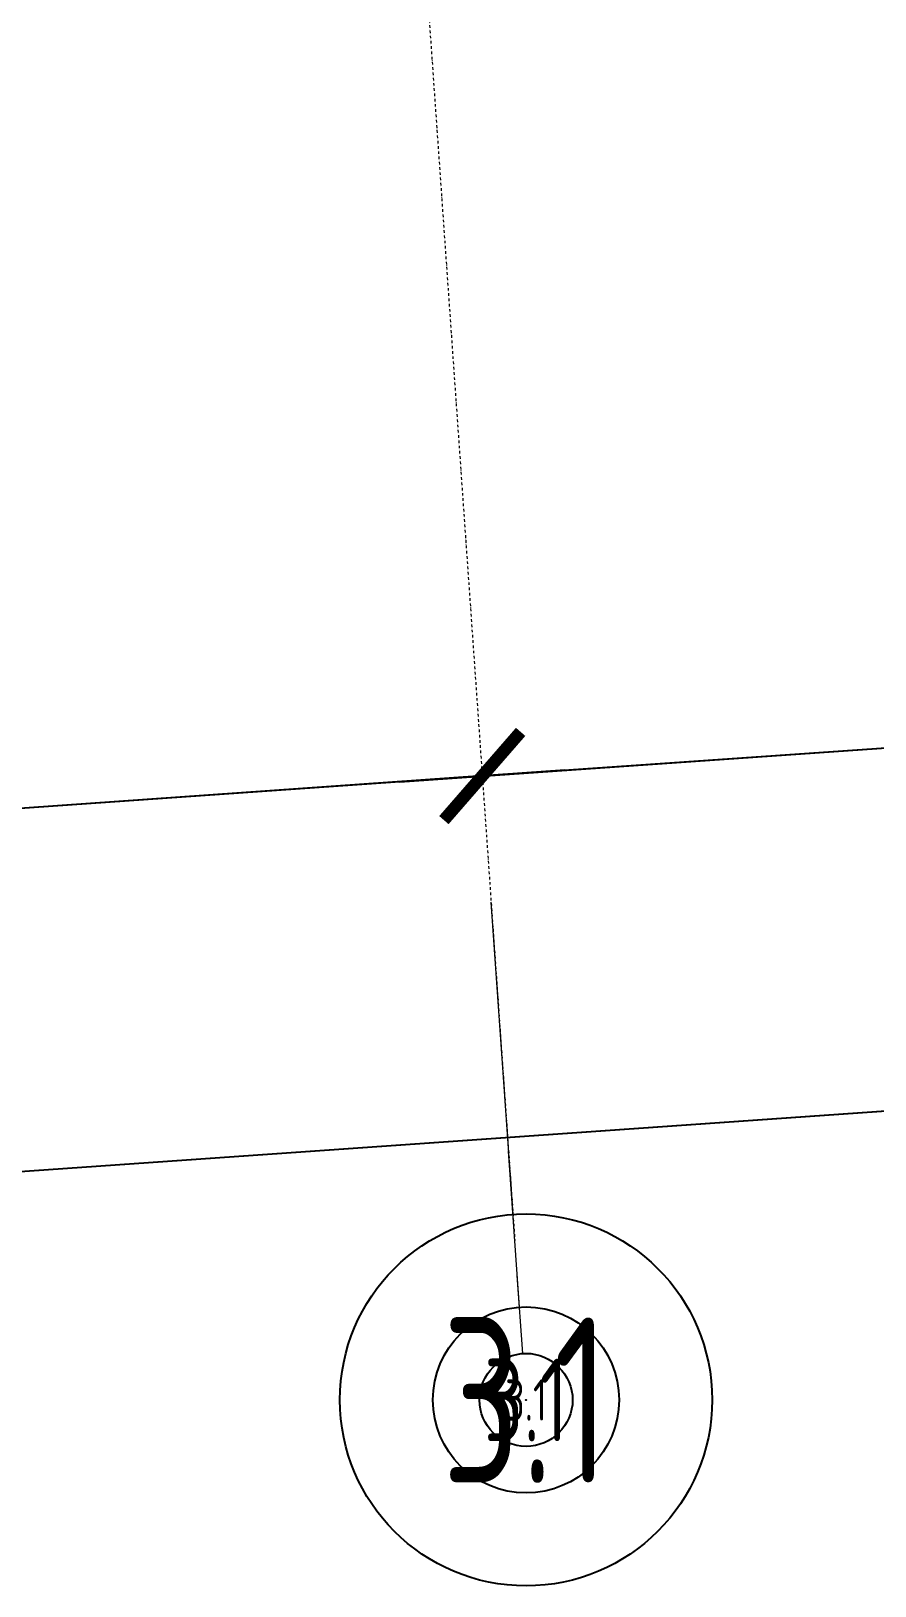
# Model space of a CAD drawing. Header units: millimetres. Extents: x -798 to 124478, y -405 to 121556.
# Drawn here: x 20337 to 24417, y 175 to 7699 of the extents above; entities that cross this region are included whole.
import ezdxf
from ezdxf.enums import TextEntityAlignment as Align

# ---------------------------------------------------------------- set-up
doc = ezdxf.new("R2010")
doc.units = ezdxf.units.MM
doc.linetypes.add('CENTER', pattern=[2, 1.25, -0.25, 0.25, -0.25])
doc.linetypes.add('Strichpunkt', pattern=[25.4, 12.7, -6.35, 0, -6.35])
for name, color, linetype in [('1', 7, 'Continuous'), ('1 @ 0.1', 7, 'Continuous'), ('1 @ 0.15', 7, 'Continuous'), ('1 @ 0.2', 7, 'Continuous'), ('1 @ 100', 7, 'Continuous'), ('1 @ 200', 7, 'Continuous'), ('1 @ 50', 7, 'Continuous'), ('A-DIM', 4, 'Continuous'), ('A-DIM @ 0.05', 4, 'Continuous'), ('A-DIM @ 0.1', 4, 'Continuous'), ('A-DIM @ 0.15', 4, 'Continuous'), ('A-DIM @ 0.2', 4, 'Continuous'), ('A-DIM @ 100', 4, 'Continuous'), ('A-DIM @ 200', 4, 'Continuous'), ('A-DIM @ 50', 4, 'Continuous')]:
    doc.layers.add(name, color=color, linetype=linetype)
doc.layers.add('A-AXES', color=40, linetype='CENTER', lineweight=5)
doc.styles.add('Arch-Dim', font='romans.shx', dxfattribs={"width": 0.75})
doc.dimstyles.new('Масштабируемый', dxfattribs={"dimscale": 100, "dimtxt": 3, "dimasz": 2, "dimexe": 2, "dimexo": 2, "dimgap": 1, "dimtad": 1, "dimdec": 0, "dimzin": 3, "dimdsep": 46, "dimtxsty": 'Arch-Dim', "dimblk": 'ARCHTICK', "dimcen": 2.5, "dimdle": 2, "dimazin": 2, "dimtfac": 0.75, "dimtdec": 0, "dimtmove": 1, "dimatfit": 0, "dimfxl": 1, "dimtolj": 1, "dimtzin": 0, "dimarcsym": 0})

# ---------------------------------------------------------------- blocks, each defined once
blk = doc.blocks.new('_ArchTick')
at = {"color": 0, "linetype": 'ByBlock', "const_width": 0.15}
blk.add_lwpolyline([(-0.5, -0.5), (0.5, 0.5)], dxfattribs=at)
blk = doc.blocks.new('*D191')
at = {"layer": 'A-DIM', "color": 0, "lineweight": -2, "ltscale": 50, "transparency": 16777216}
for p, q in [((2181539, -2429557.4), (2190616.7, -2428920.7)), ((2181910, -2429130.4), (2181910, -2429130.4))]:
    blk.add_line(p, q, dxfattribs=at)
at = {"layer": 'Defpoints', "color": 0, "ltscale": 50, "transparency": 16777216}
for p in [(2190217.6, -2428948.7), (2190217.6, -2428948.7), (2181938, -2429529.4)]:
    blk.add_point(p, dxfattribs=at)
at = {"layer": 'A-DIM', "color": 0, "lineweight": -2, "ltscale": 50, "transparency": 16777216, "xscale": 400, "yscale": 400, "zscale": 400}
for p, rotation in [((2190217.6, -2428948.7), 4.011737789566074), ((2181938, -2429529.4), 184.011737789566)]:
    blk.add_blockref('_ArchTick', p, dxfattribs=dict(at, rotation=rotation))
at = {"layer": 'A-DIM', "color": 0, "ltscale": 50, "transparency": 16777216, "insert": (2186042.8, -2428740.3), "char_height": 600, "attachment_point": 5, "rotation": 4.01174, "style": 'Arch-Dim'}
blk.add_mtext('\\A1;8300', dxfattribs=at)
blk = doc.blocks.new('*D192')
at = {"layer": 'A-DIM', "color": 0, "lineweight": -2, "ltscale": 50, "transparency": 16777216}
for p, q in [((2181937.7, -2429529.4), (2190217.9, -2428948.7)), ((2181938, -2429529.1), (2181938, -2429529.1))]:
    blk.add_line(p, q, dxfattribs=at)
at = {"layer": 'Defpoints', "color": 0, "ltscale": 50, "transparency": 16777216}
for p in [(2190217.6, -2428948.7), (2190217.6, -2428948.7), (2181938, -2429529.4)]:
    blk.add_point(p, dxfattribs=at)
at = {"layer": 'A-DIM', "color": 0, "lineweight": -2, "ltscale": 50, "transparency": 16777216, "xscale": 0.3, "yscale": 0.3, "zscale": 0.3}
for p, rotation in [((2190217.6, -2428948.7), 4.011737789566074), ((2181938, -2429529.4), 184.011737789566)]:
    blk.add_blockref('_ArchTick', p, dxfattribs=dict(at, rotation=rotation))
at = {"layer": 'A-DIM', "color": 0, "ltscale": 50, "transparency": 16777216, "insert": (2186077.8, -2429238.7), "char_height": 0.45, "attachment_point": 5, "rotation": 4.01174, "style": 'Arch-Dim'}
blk.add_mtext('\\A1;8300', dxfattribs=at)
blk = doc.blocks.new('*D193')
at = {"layer": 'A-DIM', "color": 0, "lineweight": -2, "ltscale": 50, "transparency": 16777216}
for p, q in [((2181838.2, -2429536.4), (2190317.4, -2428941.7)), ((2181931, -2429429.6), (2181931, -2429429.6))]:
    blk.add_line(p, q, dxfattribs=at)
at = {"layer": 'Defpoints', "color": 0, "ltscale": 50, "transparency": 16777216}
for p in [(2190217.6, -2428948.7), (2190217.6, -2428948.7), (2181938, -2429529.4)]:
    blk.add_point(p, dxfattribs=at)
at = {"layer": 'A-DIM', "color": 0, "lineweight": -2, "ltscale": 50, "transparency": 16777216, "xscale": 100, "yscale": 100, "zscale": 100}
for p, rotation in [((2190217.6, -2428948.7), 4.011737789566074), ((2181938, -2429529.4), 184.011737789566)]:
    blk.add_blockref('_ArchTick', p, dxfattribs=dict(at, rotation=rotation))
at = {"layer": 'A-DIM', "color": 0, "ltscale": 50, "transparency": 16777216, "insert": (2186069.1, -2429114.3), "char_height": 150, "attachment_point": 5, "rotation": 4.01174, "style": 'Arch-Dim'}
blk.add_mtext('\\A1;8300', dxfattribs=at)
blk = doc.blocks.new('*D195')
at = {"layer": 'A-DIM', "color": 0, "lineweight": -2, "ltscale": 50, "transparency": 16777216}
for p, q in [((2181738.5, -2429543.4), (2190417.2, -2428934.7)), ((2181924, -2429329.9), (2181924, -2429329.9))]:
    blk.add_line(p, q, dxfattribs=at)
at = {"layer": 'Defpoints', "color": 0, "ltscale": 50, "transparency": 16777216}
for p in [(2190217.6, -2428948.7), (2190217.6, -2428948.7), (2181938, -2429529.4)]:
    blk.add_point(p, dxfattribs=at)
at = {"layer": 'A-DIM', "color": 0, "lineweight": -2, "ltscale": 50, "transparency": 16777216, "xscale": 200, "yscale": 200, "zscale": 200}
for p, rotation in [((2190217.6, -2428948.7), 4.011737789566074), ((2181938, -2429529.4), 184.011737789566)]:
    blk.add_blockref('_ArchTick', p, dxfattribs=dict(at, rotation=rotation))
at = {"layer": 'A-DIM', "color": 0, "ltscale": 50, "transparency": 16777216, "insert": (2186060.3, -2428989.7), "char_height": 300, "attachment_point": 5, "rotation": 4.01174, "style": 'Arch-Dim'}
blk.add_mtext('\\A1;8300', dxfattribs=at)
blk = doc.blocks.new('*D196')
at = {"layer": 'A-DIM', "color": 0, "lineweight": -2, "ltscale": 50, "transparency": 16777216}
for p, q in [((2181937.6, -2429529.4), (2190218, -2428948.7)), ((2181938, -2429529), (2181938, -2429529))]:
    blk.add_line(p, q, dxfattribs=at)
at = {"layer": 'Defpoints', "color": 0, "ltscale": 50, "transparency": 16777216}
for p in [(2190217.6, -2428948.7), (2190217.6, -2428948.7), (2181938, -2429529.4)]:
    blk.add_point(p, dxfattribs=at)
at = {"layer": 'A-DIM', "color": 0, "lineweight": -2, "ltscale": 50, "transparency": 16777216, "xscale": 0.4, "yscale": 0.4, "zscale": 0.4}
for p, rotation in [((2190217.6, -2428948.7), 4.011737789566074), ((2181938, -2429529.4), 184.011737789566)]:
    blk.add_blockref('_ArchTick', p, dxfattribs=dict(at, rotation=rotation))
at = {"layer": 'A-DIM', "color": 0, "ltscale": 50, "transparency": 16777216, "insert": (2186077.8, -2429238.5), "char_height": 0.6, "attachment_point": 5, "rotation": 4.01174, "style": 'Arch-Dim'}
blk.add_mtext('\\A1;8300', dxfattribs=at)
blk = doc.blocks.new('*D197')
at = {"layer": 'A-DIM', "color": 0, "lineweight": -2, "ltscale": 50, "transparency": 16777216}
for p, q in [((2181937.8, -2429529.4), (2190217.8, -2428948.7)), ((2181938, -2429529.2), (2181938, -2429529.2))]:
    blk.add_line(p, q, dxfattribs=at)
at = {"layer": 'Defpoints', "color": 0, "ltscale": 50, "transparency": 16777216}
for p in [(2190217.6, -2428948.7), (2190217.6, -2428948.7), (2181938, -2429529.4)]:
    blk.add_point(p, dxfattribs=at)
at = {"layer": 'A-DIM', "color": 0, "lineweight": -2, "ltscale": 50, "transparency": 16777216, "xscale": 0.2, "yscale": 0.2, "zscale": 0.2}
for p, rotation in [((2190217.6, -2428948.7), 4.011737789566074), ((2181938, -2429529.4), 184.011737789566)]:
    blk.add_blockref('_ArchTick', p, dxfattribs=dict(at, rotation=rotation))
at = {"layer": 'A-DIM', "color": 0, "ltscale": 50, "transparency": 16777216, "insert": (2186077.8, -2429238.8), "char_height": 0.3, "attachment_point": 5, "rotation": 4.01174, "style": 'Arch-Dim'}
blk.add_mtext('\\A1;8300', dxfattribs=at)
blk = doc.blocks.new('*D198')
at = {"layer": 'A-DIM', "color": 0, "lineweight": -2, "ltscale": 50, "transparency": 16777216}
for p, q in [((2173381.9, -2431886.2), (2273535.9, -2424862.2)), ((2173752.9, -2431459.2), (2173752.9, -2431459.2))]:
    blk.add_line(p, q, dxfattribs=at)
at = {"layer": 'Defpoints', "color": 0, "ltscale": 50, "transparency": 16777216}
for p in [(2273136.9, -2424890.2), (2273136.9, -2424890.2), (2173780.9, -2431858.3)]:
    blk.add_point(p, dxfattribs=at)
at = {"layer": 'A-DIM', "color": 0, "lineweight": -2, "ltscale": 50, "transparency": 16777216, "xscale": 400, "yscale": 400, "zscale": 400}
for p, rotation in [((2273136.9, -2424890.2), 4.011737789566074), ((2173780.9, -2431858.3), 184.011737789566)]:
    blk.add_blockref('_ArchTick', p, dxfattribs=dict(at, rotation=rotation))
at = {"layer": 'A-DIM', "color": 0, "ltscale": 50, "transparency": 16777216, "insert": (2244472.6, -2425988.2), "char_height": 600, "attachment_point": 5, "rotation": 4.01174, "style": 'Arch-Dim'}
blk.add_mtext('\\A1;99600', dxfattribs=at)
blk = doc.blocks.new('*D199')
at = {"layer": 'A-DIM', "color": 0, "lineweight": -2, "ltscale": 50, "transparency": 16777216}
for p, q in [((2173780.6, -2431858.3), (2273137.2, -2424890.1)), ((2223458.9, -2428374.2), (2244507.4, -2426487)), ((2244507.4, -2426487), (2244509.2, -2426486.9)), ((2173780.9, -2431858), (2173780.9, -2431858))]:
    blk.add_line(p, q, dxfattribs=at)
at = {"layer": 'Defpoints', "color": 0, "ltscale": 50, "transparency": 16777216}
for p in [(2273136.9, -2424890.2), (2273136.9, -2424890.2), (2173780.9, -2431858.3)]:
    blk.add_point(p, dxfattribs=at)
at = {"layer": 'A-DIM', "color": 0, "lineweight": -2, "ltscale": 50, "transparency": 16777216, "xscale": 0.3, "yscale": 0.3, "zscale": 0.3}
for p, rotation in [((2273136.9, -2424890.2), 4.011737789566074), ((2173780.9, -2431858.3), 184.011737789566)]:
    blk.add_blockref('_ArchTick', p, dxfattribs=dict(at, rotation=rotation))
at = {"layer": 'A-DIM', "color": 0, "ltscale": 50, "transparency": 16777216, "insert": (2244508.3, -2426486.6), "char_height": 0.45, "attachment_point": 5, "rotation": 4.01174, "style": 'Arch-Dim'}
blk.add_mtext('\\A1;99600', dxfattribs=at)
blk = doc.blocks.new('*D200')
at = {"layer": 'A-DIM', "color": 0, "lineweight": -2, "ltscale": 50, "transparency": 16777216}
for p, q in [((2173681.2, -2431865.3), (2273236.6, -2424883.2)), ((2223458.9, -2428374.2), (2244457.7, -2426490.5)), ((2244457.7, -2426490.5), (2245059.8, -2426448.3)), ((2173773.9, -2431758.5), (2173773.9, -2431758.5))]:
    blk.add_line(p, q, dxfattribs=at)
at = {"layer": 'Defpoints', "color": 0, "ltscale": 50, "transparency": 16777216}
for p in [(2273136.9, -2424890.2), (2273136.9, -2424890.2), (2173780.9, -2431858.3)]:
    blk.add_point(p, dxfattribs=at)
at = {"layer": 'A-DIM', "color": 0, "lineweight": -2, "ltscale": 50, "transparency": 16777216, "xscale": 100, "yscale": 100, "zscale": 100}
for p, rotation in [((2273136.9, -2424890.2), 4.011737789566074), ((2173780.9, -2431858.3), 184.011737789566)]:
    blk.add_blockref('_ArchTick', p, dxfattribs=dict(at, rotation=rotation))
at = {"layer": 'A-DIM', "color": 0, "ltscale": 50, "transparency": 16777216, "insert": (2244750, -2426344.7), "char_height": 150, "attachment_point": 5, "rotation": 4.01174, "style": 'Arch-Dim'}
blk.add_mtext('\\A1;99600', dxfattribs=at)
blk = doc.blocks.new('*D202')
at = {"layer": 'A-DIM', "color": 0, "lineweight": -2, "ltscale": 50, "transparency": 16777216}
for p, q in [((2173581.4, -2431872.2), (2273336.4, -2424876.2)), ((2173766.9, -2431658.7), (2173766.9, -2431658.7))]:
    blk.add_line(p, q, dxfattribs=at)
at = {"layer": 'Defpoints', "color": 0, "ltscale": 50, "transparency": 16777216}
for p in [(2273136.9, -2424890.2), (2273136.9, -2424890.2), (2173780.9, -2431858.3)]:
    blk.add_point(p, dxfattribs=at)
at = {"layer": 'A-DIM', "color": 0, "lineweight": -2, "ltscale": 50, "transparency": 16777216, "xscale": 200, "yscale": 200, "zscale": 200}
for p, rotation in [((2273136.9, -2424890.2), 4.011737789566074), ((2173780.9, -2431858.3), 184.011737789566)]:
    blk.add_blockref('_ArchTick', p, dxfattribs=dict(at, rotation=rotation))
at = {"layer": 'A-DIM', "color": 0, "ltscale": 50, "transparency": 16777216, "insert": (2244490.1, -2426237.6), "char_height": 300, "attachment_point": 5, "rotation": 4.01174, "style": 'Arch-Dim'}
blk.add_mtext('\\A1;99600', dxfattribs=at)
blk = doc.blocks.new('*D203')
at = {"layer": 'A-DIM', "color": 0, "lineweight": -2, "ltscale": 50, "transparency": 16777216}
for p, q in [((2173780.5, -2431858.3), (2273137.3, -2424890.1)), ((2223458.9, -2428374.2), (2244507.3, -2426487)), ((2244507.3, -2426487), (2244509.8, -2426486.8)), ((2173780.9, -2431857.9), (2173780.9, -2431857.9))]:
    blk.add_line(p, q, dxfattribs=at)
at = {"layer": 'Defpoints', "color": 0, "ltscale": 50, "transparency": 16777216}
for p in [(2273136.9, -2424890.2), (2273136.9, -2424890.2), (2173780.9, -2431858.3)]:
    blk.add_point(p, dxfattribs=at)
at = {"layer": 'A-DIM', "color": 0, "lineweight": -2, "ltscale": 50, "transparency": 16777216, "xscale": 0.4, "yscale": 0.4, "zscale": 0.4}
for p, rotation in [((2273136.9, -2424890.2), 4.011737789566074), ((2173780.9, -2431858.3), 184.011737789566)]:
    blk.add_blockref('_ArchTick', p, dxfattribs=dict(at, rotation=rotation))
at = {"layer": 'A-DIM', "color": 0, "ltscale": 50, "transparency": 16777216, "insert": (2244508.5, -2426486.4), "char_height": 0.6, "attachment_point": 5, "rotation": 4.01174, "style": 'Arch-Dim'}
blk.add_mtext('\\A1;99600', dxfattribs=at)
blk = doc.blocks.new('*D204')
at = {"layer": 'A-DIM', "color": 0, "lineweight": -2, "ltscale": 50, "transparency": 16777216}
for p, q in [((2173780.7, -2431858.3), (2273137.1, -2424890.1)), ((2223458.9, -2428374.2), (2244507.4, -2426487)), ((2244507.4, -2426487), (2244508.6, -2426486.9)), ((2173780.9, -2431858.1), (2173780.9, -2431858.1))]:
    blk.add_line(p, q, dxfattribs=at)
at = {"layer": 'Defpoints', "color": 0, "ltscale": 50, "transparency": 16777216}
for p in [(2273136.9, -2424890.2), (2273136.9, -2424890.2), (2173780.9, -2431858.3)]:
    blk.add_point(p, dxfattribs=at)
at = {"layer": 'A-DIM', "color": 0, "lineweight": -2, "ltscale": 50, "transparency": 16777216, "xscale": 0.2, "yscale": 0.2, "zscale": 0.2}
for p, rotation in [((2273136.9, -2424890.2), 4.011737789566074), ((2173780.9, -2431858.3), 184.011737789566)]:
    blk.add_blockref('_ArchTick', p, dxfattribs=dict(at, rotation=rotation))
at = {"layer": 'A-DIM', "color": 0, "ltscale": 50, "transparency": 16777216, "insert": (2244508, -2426486.7), "char_height": 0.3, "attachment_point": 5, "rotation": 4.01174, "style": 'Arch-Dim'}
blk.add_mtext('\\A1;99600', dxfattribs=at)
blk = doc.blocks.new('*D275')
at = {"layer": 'A-DIM', "color": 0, "lineweight": -2, "ltscale": 50, "transparency": 16777216}
for p, q in [((2181938.1, -2429529.4), (2173658.2, -2430110.1)), ((2181938, -2429529.5), (2181938, -2429529.5))]:
    blk.add_line(p, q, dxfattribs=at)
at = {"layer": 'Defpoints', "color": 0, "ltscale": 50, "transparency": 16777216}
for p in [(2181938, -2429529.4), (2173658.3, -2430110.1), (2173658.3, -2430110.1)]:
    blk.add_point(p, dxfattribs=at)
at = {"layer": 'A-DIM', "color": 0, "lineweight": -2, "ltscale": 50, "transparency": 16777216, "xscale": 0.1, "yscale": 0.1, "zscale": 0.1}
for p, rotation in [((2181938, -2429529.4), 4.011738859767986), ((2173658.3, -2430110.1), 184.0117388597679)]:
    blk.add_blockref('_ArchTick', p, dxfattribs=dict(at, rotation=rotation))
at = {"layer": 'A-DIM', "color": 0, "ltscale": 50, "transparency": 16777216, "insert": (2177798.1, -2429819.6), "char_height": 0.15, "attachment_point": 5, "rotation": 4.01174, "style": 'Arch-Dim'}
blk.add_mtext('\\A1;8300', dxfattribs=at)
blk = doc.blocks.new('*D276')
at = {"layer": 'A-DIM', "color": 0, "lineweight": -2, "ltscale": 50, "transparency": 16777216}
for p, q in [((2182337, -2429501.4), (2173259.3, -2430138)), ((2181966, -2429928.4), (2181966, -2429928.4))]:
    blk.add_line(p, q, dxfattribs=at)
at = {"layer": 'Defpoints', "color": 0, "ltscale": 50, "transparency": 16777216}
for p in [(2181938, -2429529.4), (2173658.3, -2430110.1), (2173658.3, -2430110.1)]:
    blk.add_point(p, dxfattribs=at)
at = {"layer": 'A-DIM', "color": 0, "lineweight": -2, "ltscale": 50, "transparency": 16777216, "xscale": 400, "yscale": 400, "zscale": 400}
for p, rotation in [((2181938, -2429529.4), 4.011738859767986), ((2173658.3, -2430110.1), 184.0117388597679)]:
    blk.add_blockref('_ArchTick', p, dxfattribs=dict(at, rotation=rotation))
at = {"layer": 'A-DIM', "color": 0, "ltscale": 50, "transparency": 16777216, "insert": (2177763.2, -2429320.9), "char_height": 600, "attachment_point": 5, "rotation": 4.01174, "style": 'Arch-Dim'}
blk.add_mtext('\\A1;8300', dxfattribs=at)
blk = doc.blocks.new('*D277')
at = {"layer": 'A-DIM', "color": 0, "lineweight": -2, "ltscale": 50, "transparency": 16777216}
for p, q in [((2181938.3, -2429529.4), (2173658, -2430110.1)), ((2181938, -2429529.7), (2181938, -2429529.7))]:
    blk.add_line(p, q, dxfattribs=at)
at = {"layer": 'Defpoints', "color": 0, "ltscale": 50, "transparency": 16777216}
for p in [(2181938, -2429529.4), (2173658.3, -2430110.1), (2173658.3, -2430110.1)]:
    blk.add_point(p, dxfattribs=at)
at = {"layer": 'A-DIM', "color": 0, "lineweight": -2, "ltscale": 50, "transparency": 16777216, "xscale": 0.3, "yscale": 0.3, "zscale": 0.3}
for p, rotation in [((2181938, -2429529.4), 4.011738859767986), ((2173658.3, -2430110.1), 184.0117388597679)]:
    blk.add_blockref('_ArchTick', p, dxfattribs=dict(at, rotation=rotation))
at = {"layer": 'A-DIM', "color": 0, "ltscale": 50, "transparency": 16777216, "insert": (2177798.1, -2429819.3), "char_height": 0.45, "attachment_point": 5, "rotation": 4.01174, "style": 'Arch-Dim'}
blk.add_mtext('\\A1;8300', dxfattribs=at)
blk = doc.blocks.new('*D278')
at = {"layer": 'A-DIM', "color": 0, "lineweight": -2, "ltscale": 50, "transparency": 16777216}
for p, q in [((2182037.7, -2429522.4), (2173558.6, -2430117)), ((2181945, -2429629.1), (2181945, -2429629.1))]:
    blk.add_line(p, q, dxfattribs=at)
at = {"layer": 'Defpoints', "color": 0, "ltscale": 50, "transparency": 16777216}
for p in [(2181938, -2429529.4), (2173658.3, -2430110.1), (2173658.3, -2430110.1)]:
    blk.add_point(p, dxfattribs=at)
at = {"layer": 'A-DIM', "color": 0, "lineweight": -2, "ltscale": 50, "transparency": 16777216, "xscale": 100, "yscale": 100, "zscale": 100}
for p, rotation in [((2181938, -2429529.4), 4.011738859767986), ((2173658.3, -2430110.1), 184.0117388597679)]:
    blk.add_blockref('_ArchTick', p, dxfattribs=dict(at, rotation=rotation))
at = {"layer": 'A-DIM', "color": 0, "ltscale": 50, "transparency": 16777216, "insert": (2177789.4, -2429695), "char_height": 150, "attachment_point": 5, "rotation": 4.01174, "style": 'Arch-Dim'}
blk.add_mtext('\\A1;8300', dxfattribs=at)
blk = doc.blocks.new('*D280')
at = {"layer": 'A-DIM', "color": 0, "lineweight": -2, "ltscale": 50, "transparency": 16777216}
for p, q in [((2182137.5, -2429515.4), (2173458.8, -2430124)), ((2181952, -2429728.9), (2181952, -2429728.9))]:
    blk.add_line(p, q, dxfattribs=at)
at = {"layer": 'Defpoints', "color": 0, "ltscale": 50, "transparency": 16777216}
for p in [(2181938, -2429529.4), (2173658.3, -2430110.1), (2173658.3, -2430110.1)]:
    blk.add_point(p, dxfattribs=at)
at = {"layer": 'A-DIM', "color": 0, "lineweight": -2, "ltscale": 50, "transparency": 16777216, "xscale": 200, "yscale": 200, "zscale": 200}
for p, rotation in [((2181938, -2429529.4), 4.011738859767986), ((2173658.3, -2430110.1), 184.0117388597679)]:
    blk.add_blockref('_ArchTick', p, dxfattribs=dict(at, rotation=rotation))
at = {"layer": 'A-DIM', "color": 0, "ltscale": 50, "transparency": 16777216, "insert": (2177780.7, -2429570.3), "char_height": 300, "attachment_point": 5, "rotation": 4.01174, "style": 'Arch-Dim'}
blk.add_mtext('\\A1;8300', dxfattribs=at)
blk = doc.blocks.new('*D281')
at = {"layer": 'A-DIM', "color": 0, "lineweight": -2, "ltscale": 50, "transparency": 16777216}
for p, q in [((2181938.4, -2429529.3), (2173657.9, -2430110.1)), ((2181938, -2429529.8), (2181938, -2429529.8))]:
    blk.add_line(p, q, dxfattribs=at)
at = {"layer": 'Defpoints', "color": 0, "ltscale": 50, "transparency": 16777216}
for p in [(2181938, -2429529.4), (2173658.3, -2430110.1), (2173658.3, -2430110.1)]:
    blk.add_point(p, dxfattribs=at)
at = {"layer": 'A-DIM', "color": 0, "lineweight": -2, "ltscale": 50, "transparency": 16777216, "xscale": 0.4, "yscale": 0.4, "zscale": 0.4}
for p, rotation in [((2181938, -2429529.4), 4.011738859767986), ((2173658.3, -2430110.1), 184.0117388597679)]:
    blk.add_blockref('_ArchTick', p, dxfattribs=dict(at, rotation=rotation))
at = {"layer": 'A-DIM', "color": 0, "ltscale": 50, "transparency": 16777216, "insert": (2177798.1, -2429819.2), "char_height": 0.6, "attachment_point": 5, "rotation": 4.01174, "style": 'Arch-Dim'}
blk.add_mtext('\\A1;8300', dxfattribs=at)
blk = doc.blocks.new('*D282')
at = {"layer": 'A-DIM', "color": 0, "lineweight": -2, "ltscale": 50, "transparency": 16777216}
for p, q in [((2181938.2, -2429529.4), (2173658.1, -2430110.1)), ((2181938, -2429529.6), (2181938, -2429529.6))]:
    blk.add_line(p, q, dxfattribs=at)
at = {"layer": 'Defpoints', "color": 0, "ltscale": 50, "transparency": 16777216}
for p in [(2181938, -2429529.4), (2173658.3, -2430110.1), (2173658.3, -2430110.1)]:
    blk.add_point(p, dxfattribs=at)
at = {"layer": 'A-DIM', "color": 0, "lineweight": -2, "ltscale": 50, "transparency": 16777216, "xscale": 0.2, "yscale": 0.2, "zscale": 0.2}
for p, rotation in [((2181938, -2429529.4), 4.011738859767986), ((2173658.3, -2430110.1), 184.0117388597679)]:
    blk.add_blockref('_ArchTick', p, dxfattribs=dict(at, rotation=rotation))
at = {"layer": 'A-DIM', "color": 0, "ltscale": 50, "transparency": 16777216, "insert": (2177798.1, -2429819.5), "char_height": 0.3, "attachment_point": 5, "rotation": 4.01174, "style": 'Arch-Dim'}
blk.add_mtext('\\A1;8300', dxfattribs=at)
blk = doc.blocks.new('*U87')
at = {"color": 4, "lineweight": 9}
blk.add_line((-0.315, 4.489), (-0.844, 12.04), dxfattribs=at)
at = {"color": 5, "linetype": 'Continuous', "lineweight": 25}
blk.add_circle((0, 0), 4.5, dxfattribs=at)
at = {"color": 5, "linetype": 'Continuous', "lineweight": 25, "style": 'Arch-Dim', "width": 0.65}
blk.add_attdef('Ось', text='', height=4, dxfattribs=at).set_placement((0, 0), align=Align.MIDDLE)
blk = doc.blocks.new('*U858')
at = {"layer": '1 @ 0.1', "transparency": 33554687, "xscale": 0.1, "yscale": 0.1, "zscale": 0.1}
blk.add_blockref('*U87', (2182149.7, -2432548.7), dxfattribs=at).add_auto_attribs({'Ось': '3.1'})
at = {"layer": '1 @ 0.15', "transparency": 33554687, "xscale": 0.15, "yscale": 0.15, "zscale": 0.15}
blk.add_blockref('*U87', (2182149.7, -2432548.7), dxfattribs=at).add_auto_attribs({'Ось': '3.1'})
at = {"layer": '1 @ 0.2', "transparency": 33554687, "xscale": 0.2, "yscale": 0.2, "zscale": 0.2}
blk.add_blockref('*U87', (2182149.7, -2432548.7), dxfattribs=at).add_auto_attribs({'Ось': '3.1'})
at = {"layer": '1 @ 100', "transparency": 33554687, "xscale": 100, "yscale": 100, "zscale": 100}
blk.add_blockref('*U87', (2182149.7, -2432548.7), dxfattribs=at).add_auto_attribs({'Ось': '3.1'})
at = {"layer": '1 @ 200', "transparency": 33554687, "xscale": 200, "yscale": 200, "zscale": 200}
blk.add_blockref('*U87', (2182149.7, -2432548.7), dxfattribs=at).add_auto_attribs({'Ось': '3.1'})
at = {"layer": '1 @ 50', "transparency": 33554687, "xscale": 50, "yscale": 50, "zscale": 50}
blk.add_blockref('*U87', (2182149.7, -2432548.7), dxfattribs=at).add_auto_attribs({'Ось': '3.1'})
blk = doc.blocks.new('*U817')
at = {"layer": 'A-DIM @ 0.1', "ltscale": 50, "transparency": 33554687}
dim = blk.add_linear_dim(base=(2190217.6, -2428948.7), p1=(2181938, -2429529.4), p2=(2190217.6, -2428948.7), angle=4.01174, dimstyle='Масштабируемый', override={"dimscale": 0.1, "dimtix": 0, "dimtofl": 1, "dimtmove": 1, "dimatfit": 0}, dxfattribs=at)
dim.commit()
dim.dimension.update_dxf_attribs({"geometry": '*D197', "text_midpoint": (2186077.8, -2429238.8)})
at = {"layer": 'A-DIM @ 0.15', "ltscale": 50, "transparency": 33554687}
dim = blk.add_linear_dim(base=(2190217.6, -2428948.7), p1=(2181938, -2429529.4), p2=(2190217.6, -2428948.7), angle=4.01174, dimstyle='Масштабируемый', override={"dimscale": 0.15, "dimtix": 0, "dimtofl": 1, "dimtmove": 1, "dimatfit": 0}, dxfattribs=at)
dim.commit()
dim.dimension.update_dxf_attribs({"geometry": '*D192', "text_midpoint": (2186077.8, -2429238.7)})
at = {"layer": 'A-DIM @ 0.2', "ltscale": 50, "transparency": 33554687}
dim = blk.add_linear_dim(base=(2190217.6, -2428948.7), p1=(2181938, -2429529.4), p2=(2190217.6, -2428948.7), angle=4.01174, dimstyle='Масштабируемый', override={"dimscale": 0.2, "dimtix": 0, "dimtofl": 1, "dimtmove": 1, "dimatfit": 0}, dxfattribs=at)
dim.commit()
dim.dimension.update_dxf_attribs({"geometry": '*D196', "text_midpoint": (2186077.8, -2429238.5)})
at = {"layer": 'A-DIM @ 100', "ltscale": 50, "transparency": 33554687}
dim = blk.add_linear_dim(base=(2190217.6, -2428948.7), p1=(2181938, -2429529.4), p2=(2190217.6, -2428948.7), angle=4.01174, dimstyle='Масштабируемый', override={"dimscale": 100, "dimtix": 0, "dimtofl": 1, "dimtmove": 1, "dimatfit": 0}, dxfattribs=at)
dim.commit()
dim.dimension.update_dxf_attribs({"geometry": '*D195', "text_midpoint": (2186060.3, -2428989.7)})
at = {"layer": 'A-DIM @ 200', "ltscale": 50, "transparency": 33554687}
dim = blk.add_linear_dim(base=(2190217.6, -2428948.7), p1=(2181938, -2429529.4), p2=(2190217.6, -2428948.7), angle=4.01174, dimstyle='Масштабируемый', override={"dimscale": 200, "dimtix": 0, "dimtofl": 1, "dimtmove": 1, "dimatfit": 0}, dxfattribs=at)
dim.commit()
dim.dimension.update_dxf_attribs({"geometry": '*D191', "text_midpoint": (2186042.8, -2428740.3)})
at = {"layer": 'A-DIM @ 50', "ltscale": 50, "transparency": 33554687}
dim = blk.add_linear_dim(base=(2190217.6, -2428948.7), p1=(2181938, -2429529.4), p2=(2190217.6, -2428948.7), angle=4.01174, dimstyle='Масштабируемый', override={"dimscale": 50, "dimtix": 0, "dimtofl": 1, "dimtmove": 1, "dimatfit": 0}, dxfattribs=at)
dim.commit()
dim.dimension.update_dxf_attribs({"geometry": '*D193', "text_midpoint": (2186069.1, -2429114.3)})
blk = doc.blocks.new('*U818')
at = {"layer": 'A-DIM @ 0.1', "ltscale": 50, "transparency": 33554687}
dim = blk.add_linear_dim(base=(2273136.9, -2424890.2), p1=(2173780.9, -2431858.3), p2=(2273136.9, -2424890.2), angle=4.01174, dimstyle='Масштабируемый', override={"dimscale": 0.1, "dimtix": 0, "dimtofl": 1, "dimtmove": 1, "dimatfit": 0}, dxfattribs=at)
dim.commit()
dim.dimension.update_dxf_attribs({"geometry": '*D204', "text_midpoint": (2244507.5, -2426487), "dimtype": 128})
at = {"layer": 'A-DIM @ 0.15', "ltscale": 50, "transparency": 33554687}
dim = blk.add_linear_dim(base=(2273136.9, -2424890.2), p1=(2173780.9, -2431858.3), p2=(2273136.9, -2424890.2), angle=4.01174, dimstyle='Масштабируемый', override={"dimscale": 0.15, "dimtix": 0, "dimtofl": 1, "dimtmove": 1, "dimatfit": 0}, dxfattribs=at)
dim.commit()
dim.dimension.update_dxf_attribs({"geometry": '*D199', "text_midpoint": (2244507.5, -2426487), "dimtype": 128})
at = {"layer": 'A-DIM @ 0.2', "ltscale": 50, "transparency": 33554687}
dim = blk.add_linear_dim(base=(2273136.9, -2424890.2), p1=(2173780.9, -2431858.3), p2=(2273136.9, -2424890.2), angle=4.01174, dimstyle='Масштабируемый', override={"dimscale": 0.2, "dimtix": 0, "dimtofl": 1, "dimtmove": 1, "dimatfit": 0}, dxfattribs=at)
dim.commit()
dim.dimension.update_dxf_attribs({"geometry": '*D203', "text_midpoint": (2244507.5, -2426487), "dimtype": 128})
at = {"layer": 'A-DIM @ 100', "ltscale": 50, "transparency": 33554687}
dim = blk.add_linear_dim(base=(2273136.9, -2424890.2), p1=(2173780.9, -2431858.3), p2=(2273136.9, -2424890.2), angle=4.01174, dimstyle='Масштабируемый', override={"dimscale": 100, "dimtix": 0, "dimtofl": 1, "dimtmove": 1, "dimatfit": 0}, dxfattribs=at)
dim.commit()
dim.dimension.update_dxf_attribs({"geometry": '*D202', "text_midpoint": (2244507.5, -2426487), "dimtype": 128})
at = {"layer": 'A-DIM @ 200', "ltscale": 50, "transparency": 33554687}
dim = blk.add_linear_dim(base=(2273136.9, -2424890.2), p1=(2173780.9, -2431858.3), p2=(2273136.9, -2424890.2), angle=4.01174, dimstyle='Масштабируемый', override={"dimscale": 200, "dimtix": 0, "dimtofl": 1, "dimtmove": 1, "dimatfit": 0}, dxfattribs=at)
dim.commit()
dim.dimension.update_dxf_attribs({"geometry": '*D198', "text_midpoint": (2244507.5, -2426487), "dimtype": 128})
at = {"layer": 'A-DIM @ 50', "ltscale": 50, "transparency": 33554687}
dim = blk.add_linear_dim(base=(2273136.9, -2424890.2), p1=(2173780.9, -2431858.3), p2=(2273136.9, -2424890.2), angle=4.01174, dimstyle='Масштабируемый', override={"dimscale": 50, "dimtix": 0, "dimtofl": 1, "dimtmove": 1, "dimatfit": 0}, dxfattribs=at)
dim.commit()
dim.dimension.update_dxf_attribs({"geometry": '*D200', "text_midpoint": (2244507.5, -2426487), "dimtype": 128})
blk = doc.blocks.new('*U829')
at = {"layer": 'A-DIM @ 0.05', "ltscale": 50, "transparency": 33554687}
dim = blk.add_linear_dim(base=(2173658.3, -2430110.1), p1=(2181938, -2429529.4), p2=(2173658.3, -2430110.1), angle=184.01174, dimstyle='Масштабируемый', override={"dimscale": 0.05, "dimtix": 0, "dimtofl": 1, "dimtmove": 1, "dimatfit": 0}, dxfattribs=at)
dim.commit()
dim.dimension.update_dxf_attribs({"geometry": '*D275', "text_midpoint": (2177798.1, -2429819.6)})
at = {"layer": 'A-DIM @ 0.1', "ltscale": 50, "transparency": 33554687}
dim = blk.add_linear_dim(base=(2173658.3, -2430110.1), p1=(2181938, -2429529.4), p2=(2173658.3, -2430110.1), angle=184.01174, dimstyle='Масштабируемый', override={"dimscale": 0.1, "dimtix": 0, "dimtofl": 1, "dimtmove": 1, "dimatfit": 0}, dxfattribs=at)
dim.commit()
dim.dimension.update_dxf_attribs({"geometry": '*D282', "text_midpoint": (2177798.1, -2429819.5)})
at = {"layer": 'A-DIM @ 0.15', "ltscale": 50, "transparency": 33554687}
dim = blk.add_linear_dim(base=(2173658.3, -2430110.1), p1=(2181938, -2429529.4), p2=(2173658.3, -2430110.1), angle=184.01174, dimstyle='Масштабируемый', override={"dimscale": 0.15, "dimtix": 0, "dimtofl": 1, "dimtmove": 1, "dimatfit": 0}, dxfattribs=at)
dim.commit()
dim.dimension.update_dxf_attribs({"geometry": '*D277', "text_midpoint": (2177798.1, -2429819.3)})
at = {"layer": 'A-DIM @ 0.2', "ltscale": 50, "transparency": 33554687}
dim = blk.add_linear_dim(base=(2173658.3, -2430110.1), p1=(2181938, -2429529.4), p2=(2173658.3, -2430110.1), angle=184.01174, dimstyle='Масштабируемый', override={"dimscale": 0.2, "dimtix": 0, "dimtofl": 1, "dimtmove": 1, "dimatfit": 0}, dxfattribs=at)
dim.commit()
dim.dimension.update_dxf_attribs({"geometry": '*D281', "text_midpoint": (2177798.1, -2429819.2)})
at = {"layer": 'A-DIM @ 100', "ltscale": 50, "transparency": 33554687}
dim = blk.add_linear_dim(base=(2173658.3, -2430110.1), p1=(2181938, -2429529.4), p2=(2173658.3, -2430110.1), angle=184.01174, dimstyle='Масштабируемый', override={"dimscale": 100, "dimtix": 0, "dimtofl": 1, "dimtmove": 1, "dimatfit": 0}, dxfattribs=at)
dim.commit()
dim.dimension.update_dxf_attribs({"geometry": '*D280', "text_midpoint": (2177780.7, -2429570.3)})
at = {"layer": 'A-DIM @ 200', "ltscale": 50, "transparency": 33554687}
dim = blk.add_linear_dim(base=(2173658.3, -2430110.1), p1=(2181938, -2429529.4), p2=(2173658.3, -2430110.1), angle=184.01174, dimstyle='Масштабируемый', override={"dimscale": 200, "dimtix": 0, "dimtofl": 1, "dimtmove": 1, "dimatfit": 0}, dxfattribs=at)
dim.commit()
dim.dimension.update_dxf_attribs({"geometry": '*D276', "text_midpoint": (2177763.2, -2429320.9)})
at = {"layer": 'A-DIM @ 50', "ltscale": 50, "transparency": 33554687}
dim = blk.add_linear_dim(base=(2173658.3, -2430110.1), p1=(2181938, -2429529.4), p2=(2173658.3, -2430110.1), angle=184.01174, dimstyle='Масштабируемый', override={"dimscale": 50, "dimtix": 0, "dimtofl": 1, "dimtmove": 1, "dimatfit": 0}, dxfattribs=at)
dim.commit()
dim.dimension.update_dxf_attribs({"geometry": '*D278', "text_midpoint": (2177789.4, -2429695)})
blk = doc.blocks.new('оси 2')
at = {"layer": 'A-AXES', "linetype": 'Strichpunkt', "transparency": 33554687}
blk.add_line((2180124, -2403663.7), (2182095.6, -2431777.4), dxfattribs=at)
at = {"layer": '1', "color": 5}
blk.add_blockref('*U858', (0, 0), dxfattribs=at)
at = {"layer": 'A-DIM', "color": 5}
for name in ['*U818', '*U817', '*U829']:
    blk.add_blockref(name, (0, 0), dxfattribs=at)

msp = doc.modelspace()

# ---------------------------------------------------------------- block references
msp.add_blockref('оси 2', (-2159419.1, 2433624.2))

doc.saveas('drawing.dxf')
